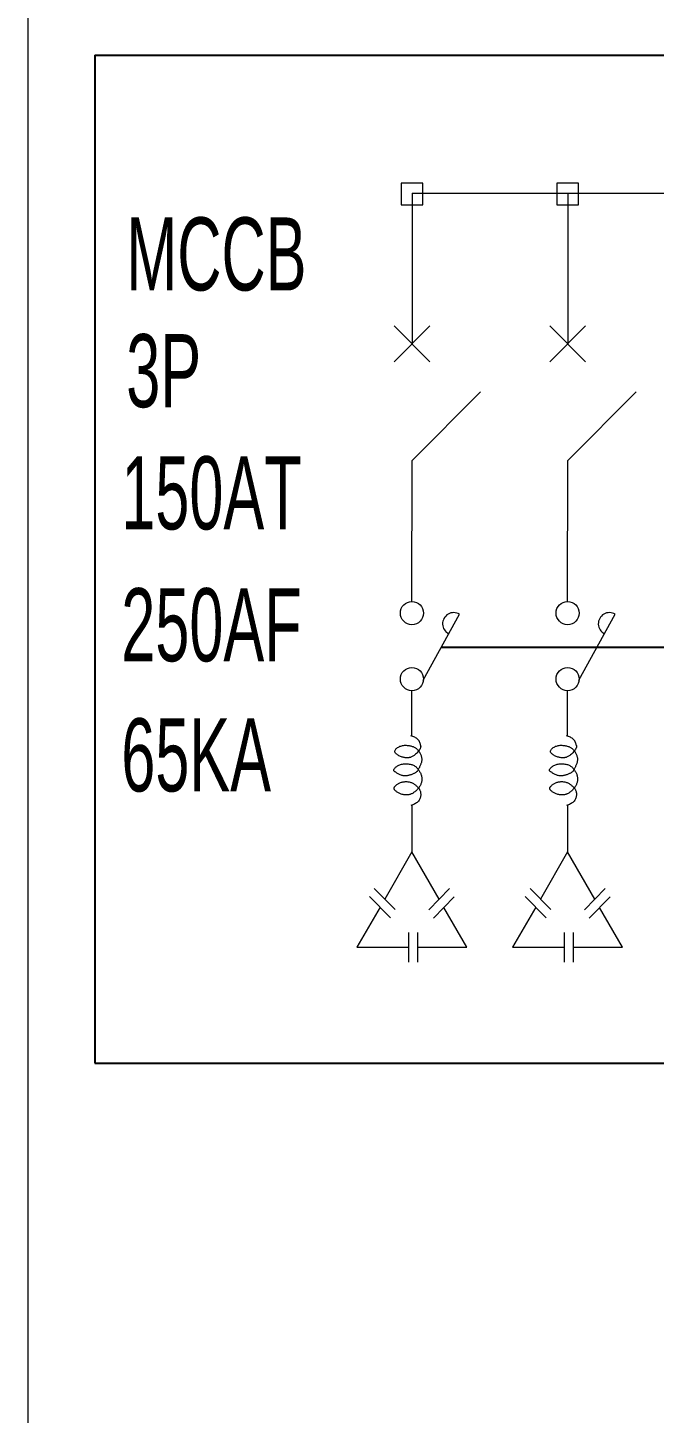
# Model space of a CAD drawing. Extents: x -5343388 to 7033982, y -486386 to 188356.
# Drawn here: x 336396 to 339828, y -414369 to -406785 of the extents above; entities that cross this region are included whole.
import ezdxf

# ---------------------------------------------------------------- set-up
doc = ezdxf.new("R2010")
doc.units = 0
doc.header["$MEASUREMENT"] = 0
doc.layers.add('text', color=2, linetype='Continuous')
doc.layers.add('wire', color=3, linetype='Continuous')
doc.layers.add('Wire Hatch', color=7, linetype='Continuous', lineweight=15)
doc.styles.add('NKB2', font='', dxfattribs={"width": 0.7, "height": 400})
doc.styles.get('NKB2').set_extended_font_data('.VnArialH')

msp = doc.modelspace()

# ---------------------------------------------------------------- linework, layer by layer
at = {"layer": 'wire'}
for p, q in [((336764.14967, -406934.02979), (345323.2006, -406934.02979)), ((336764.14967, -406934.02979), (336764.14967, -412453.57823)), ((336764.14967, -406934.02979), (348410.2823, -406934.02979)), ((336764.14967, -412453.57823), (348410.2823, -412453.57823))]:
    msp.add_line(p, q, dxfattribs=at)
msp.add_lwpolyline([(338660.66116, -410175.87051), (346766.21599, -410175.87051)], dxfattribs=at)
at = {"layer": 'Wire Hatch'}
for p, q in [((338500.71293, -407689.73733), (346175.45053, -407689.73733)), ((338500.71293, -407689.73733), (338500.71293, -408514.9431)), ((339353.46155, -407689.73733), (339353.46155, -408514.9431)), ((338402.91677, -408612.73926), (338598.50909, -408417.14694)), ((338598.50909, -408612.73926), (338402.91677, -408417.14694)), ((339255.66539, -408612.73926), (339451.25771, -408417.14694)), ((339451.25771, -408612.73926), (339255.66539, -408417.14694)), ((338500.71293, -409153.90143), (338876.23185, -408778.38251)), ((339353.46155, -409153.90143), (339728.98047, -408778.38251)), ((338500.0113, -409925.86287), (338500.71293, -409153.90143)), ((339352.75992, -409925.86287), (339353.46155, -409153.90143)), ((338562.31686, -410356.6739), (338760.88569, -409995.06712)), ((339415.06548, -410356.6739), (339613.63431, -409995.06712)), ((338500.0113, -410662.74337), (338500.0113, -410413.68431)), ((339352.75992, -410662.74337), (339352.75992, -410413.68431)), ((338500.0113, -410662.74337), (338494.77929, -410661.19329)), ((338505.2572, -410664.54937), (338500.0113, -410662.74337)), ((338510.44593, -410666.61799), (338505.2572, -410664.54937)), ((338515.50641, -410668.9559), (338510.44593, -410666.61799)), ((338520.3676, -410671.56977), (338515.50641, -410668.9559)), ((338524.95843, -410674.46629), (338520.3676, -410671.56977)), ((338529.20783, -410677.65212), (338524.95843, -410674.46629)), ((338533.04475, -410681.13394), (338529.20783, -410677.65212)), ((338536.41324, -410684.90917), (338533.04475, -410681.13394)), ((338539.31778, -410688.9381), (338536.41324, -410684.90917)), ((338541.77799, -410693.17178), (338539.31778, -410688.9381)), ((338543.81345, -410697.56124), (338541.77799, -410693.17178)), ((338545.44379, -410702.05753), (338543.81345, -410697.56124)), ((338546.68859, -410706.61169), (338545.44379, -410702.05753)), ((339352.75992, -410662.74337), (339347.52791, -410661.19329)), ((339358.00582, -410664.54937), (339352.75992, -410662.74337)), ((339363.19455, -410666.61799), (339358.00582, -410664.54937)), ((339368.25504, -410668.9559), (339363.19455, -410666.61799)), ((339373.11622, -410671.56977), (339368.25504, -410668.9559)), ((339377.70705, -410674.46629), (339373.11622, -410671.56977)), ((339381.95646, -410677.65212), (339377.70705, -410674.46629)), ((339385.79338, -410681.13394), (339381.95646, -410677.65212)), ((339389.16186, -410684.90917), (339385.79338, -410681.13394)), ((339392.0664, -410688.9381), (339389.16186, -410684.90917)), ((339394.52661, -410693.17178), (339392.0664, -410688.9381)), ((339396.56207, -410697.56124), (339394.52661, -410693.17178)), ((339398.19241, -410702.05753), (339396.56207, -410697.56124)), ((339399.43721, -410706.61169), (339398.19241, -410702.05753)), ((338406.42613, -410746.51739), (338406.61535, -410743.22512)), ((338407.10451, -410749.77773), (338406.42613, -410746.51739)), ((338406.61535, -410743.22512), (338407.61621, -410739.93628)), ((338408.5859, -410752.98003), (338407.10451, -410749.77773)), ((338407.61621, -410739.93628), (338409.34265, -410736.68851)), ((338410.77557, -410756.1005), (338408.5859, -410752.98003)), ((338409.34265, -410736.68851), (338411.70859, -410733.51949)), ((338413.5788, -410759.11536), (338410.77557, -410756.1005)), ((338411.70859, -410733.51949), (338414.62793, -410730.46688)), ((338416.90087, -410762.00081), (338413.5788, -410759.11536)), ((338414.62793, -410730.46688), (338418.01462, -410727.56835)), ((338420.64705, -410764.73306), (338416.90087, -410762.00081)), ((338418.01462, -410727.56835), (338421.78256, -410724.86155)), ((338424.72263, -410767.28832), (338420.64705, -410764.73306)), ((338421.78256, -410724.86155), (338425.84568, -410722.38414)), ((338429.03287, -410769.6428), (338424.72263, -410767.28832)), ((338425.84568, -410722.38414), (338430.12844, -410720.16827)), ((338433.48953, -410771.77728), (338429.03287, -410769.6428)), ((338430.12844, -410720.16827), (338434.59743, -410718.22391)), ((338438.03027, -410773.69076), (338433.48953, -410771.77728)), ((338434.59743, -410718.22391), (338439.22977, -410716.55551)), ((338442.59921, -410775.38686), (338438.03027, -410773.69076)), ((338439.22977, -410716.55551), (338444.00261, -410715.16753)), ((338447.14047, -410776.86914), (338442.59921, -410775.38686)), ((338444.00261, -410715.16753), (338448.89307, -410714.06441)), ((338451.59819, -410778.14121), (338447.14047, -410776.86914)), ((338448.89307, -410714.06441), (338453.87827, -410713.25061)), ((338455.91649, -410779.20665), (338451.59819, -410778.14121)), ((338453.87827, -410713.25061), (338458.93536, -410712.73058)), ((338460.0395, -410780.06904), (338455.91649, -410779.20665)), ((338458.93536, -410712.73058), (338464.04145, -410712.50877)), ((338463.91135, -410780.73198), (338460.0395, -410780.06904)), ((338467.49446, -410781.19951), (338463.91135, -410780.73198)), ((338464.04145, -410712.50877), (338469.17041, -410712.58333)), ((338470.82448, -410781.47753), (338467.49446, -410781.19951)), ((338469.17041, -410712.58333), (338474.28304, -410712.92717)), ((338473.95534, -410781.57239), (338470.82448, -410781.47753)), ((338476.94098, -410781.49046), (338473.95534, -410781.57239)), ((338474.28304, -410712.92717), (338479.33686, -410713.50692)), ((338479.83533, -410781.23808), (338476.94098, -410781.49046)), ((338479.33686, -410713.50692), (338484.28939, -410714.28919)), ((338482.69235, -410780.82161), (338479.83533, -410781.23808)), ((338485.56596, -410780.24741), (338482.69235, -410780.82161)), ((338484.28939, -410714.28919), (338489.09817, -410715.2406)), ((338488.5101, -410779.52184), (338485.56596, -410780.24741)), ((338491.5699, -410778.64332), (338488.5101, -410779.52184)), ((338489.09817, -410715.2406), (338493.72071, -410716.32776)), ((338494.75517, -410777.57864), (338491.5699, -410778.64332)), ((338493.72071, -410716.32776), (338498.11455, -410717.5173)), ((338498.06691, -410776.28664), (338494.75517, -410777.57864)), ((338501.50612, -410774.72616), (338498.06691, -410776.28664)), ((338498.11455, -410717.5173), (338502.23722, -410718.77583)), ((338505.07381, -410772.85607), (338501.50612, -410774.72616)), ((338502.23722, -410718.77583), (338506.0593, -410720.07999)), ((338508.77096, -410770.63521), (338505.07381, -410772.85607)), ((338506.0593, -410720.07999), (338509.60367, -410721.44646)), ((338512.59859, -410768.02244), (338508.77096, -410770.63521)), ((338509.60367, -410721.44646), (338512.90627, -410722.90195)), ((338516.55769, -410764.97659), (338512.59859, -410768.02244)), ((338512.90627, -410722.90195), (338516.00303, -410724.47316)), ((338516.00303, -410724.47316), (338518.9299, -410726.18681)), ((338520.63501, -410761.47709), (338516.55769, -410764.97659)), ((338518.9299, -410726.18681), (338521.72281, -410728.0696)), ((338524.76034, -410757.58562), (338520.63501, -410761.47709)), ((338521.72281, -410728.0696), (338524.41771, -410730.14824)), ((338524.41771, -410730.14824), (338527.05053, -410732.44942)), ((338528.84921, -410753.38442), (338524.76034, -410757.58562)), ((338527.05053, -410732.44942), (338529.64795, -410734.9906)), ((338532.81716, -410748.95571), (338528.84921, -410753.38442)), ((338529.64795, -410734.9906), (338532.19964, -410737.75209)), ((338532.19964, -410737.75209), (338534.68598, -410740.70499)), ((338536.57972, -410744.38176), (338532.81716, -410748.95571)), ((338534.68598, -410740.70499), (338537.08737, -410743.82034)), ((338540.05243, -410739.7448), (338536.57972, -410744.38176)), ((338537.08737, -410743.82034), (338539.38422, -410747.06923)), ((338539.38422, -410747.06923), (338541.5569, -410750.42272)), ((338543.15083, -410735.12707), (338540.05243, -410739.7448)), ((338541.5569, -410750.42272), (338543.58584, -410753.85187)), ((338545.79044, -410730.6108), (338543.15083, -410735.12707)), ((338543.58584, -410753.85187), (338545.45141, -410757.32776)), ((338545.45141, -410757.32776), (338547.13701, -410760.82554)), ((338547.59504, -410726.89637), (338545.79044, -410730.6108)), ((338547.56747, -410711.17474), (338546.68859, -410706.61169)), ((338547.13701, -410760.82554), (338548.63802, -410764.33666)), ((338547.56747, -410711.17474), (338547.83836, -410713.33528)), ((338547.85677, -410723.83684), (338547.59504, -410726.89637)), ((338547.83836, -410713.33528), (338548.03219, -410715.07153)), ((338548.04339, -410721.45845), (338547.85677, -410723.83684)), ((338548.03219, -410715.07153), (338548.14928, -410716.56774)), ((338548.15456, -410719.57696), (338548.04339, -410721.45845)), ((338548.14928, -410716.56774), (338548.18997, -410718.00813)), ((338548.18997, -410718.00813), (338548.15456, -410719.57696)), ((338548.63802, -410764.33666), (338549.9528, -410767.85669)), ((338549.9528, -410767.85669), (338551.07971, -410771.38117)), ((338551.07971, -410771.38117), (338552.01712, -410774.90565)), ((338552.01712, -410774.90565), (338552.76341, -410778.42568)), ((338552.76341, -410778.42568), (338553.31693, -410781.93681)), ((339259.17476, -410746.51739), (339259.36397, -410743.22512)), ((339259.85314, -410749.77773), (339259.17476, -410746.51739)), ((339259.36397, -410743.22512), (339260.36484, -410739.93628)), ((339261.33452, -410752.98003), (339259.85314, -410749.77773)), ((339260.36484, -410739.93628), (339262.09128, -410736.68851)), ((339263.52419, -410756.1005), (339261.33452, -410752.98003)), ((339262.09128, -410736.68851), (339264.45721, -410733.51949)), ((339266.32742, -410759.11536), (339263.52419, -410756.1005)), ((339264.45721, -410733.51949), (339267.37656, -410730.46688)), ((339269.64949, -410762.00081), (339266.32742, -410759.11536)), ((339267.37656, -410730.46688), (339270.76324, -410727.56835)), ((339273.39567, -410764.73306), (339269.64949, -410762.00081)), ((339270.76324, -410727.56835), (339274.53118, -410724.86155)), ((339277.47125, -410767.28832), (339273.39567, -410764.73306)), ((339274.53118, -410724.86155), (339278.5943, -410722.38414)), ((339281.78149, -410769.6428), (339277.47125, -410767.28832)), ((339278.5943, -410722.38414), (339282.87706, -410720.16827)), ((339286.23815, -410771.77728), (339281.78149, -410769.6428)), ((339282.87706, -410720.16827), (339287.34605, -410718.22391)), ((339290.77889, -410773.69076), (339286.23815, -410771.77728)), ((339287.34605, -410718.22391), (339291.9784, -410716.55551)), ((339295.34783, -410775.38686), (339290.77889, -410773.69076)), ((339291.9784, -410716.55551), (339296.75123, -410715.16753)), ((339299.88909, -410776.86914), (339295.34783, -410775.38686)), ((339296.75123, -410715.16753), (339301.64169, -410714.06441)), ((339304.34681, -410778.14121), (339299.88909, -410776.86914)), ((339301.64169, -410714.06441), (339306.6269, -410713.25061)), ((339308.66512, -410779.20665), (339304.34681, -410778.14121)), ((339306.6269, -410713.25061), (339311.68398, -410712.73058)), ((339312.78813, -410780.06904), (339308.66512, -410779.20665)), ((339311.68398, -410712.73058), (339316.79007, -410712.50877)), ((339316.65997, -410780.73198), (339312.78813, -410780.06904)), ((339320.24309, -410781.19951), (339316.65997, -410780.73198)), ((339316.79007, -410712.50877), (339321.91903, -410712.58333)), ((339323.5731, -410781.47753), (339320.24309, -410781.19951)), ((339321.91903, -410712.58333), (339327.03166, -410712.92717)), ((339326.70396, -410781.57239), (339323.5731, -410781.47753)), ((339329.6896, -410781.49046), (339326.70396, -410781.57239)), ((339327.03166, -410712.92717), (339332.08548, -410713.50692)), ((339332.58395, -410781.23808), (339329.6896, -410781.49046)), ((339332.08548, -410713.50692), (339337.03801, -410714.28919)), ((339335.44097, -410780.82161), (339332.58395, -410781.23808)), ((339338.31458, -410780.24741), (339335.44097, -410780.82161)), ((339337.03801, -410714.28919), (339341.84679, -410715.2406)), ((339341.25872, -410779.52184), (339338.31458, -410780.24741)), ((339344.31852, -410778.64332), (339341.25872, -410779.52184)), ((339341.84679, -410715.2406), (339346.46933, -410716.32776)), ((339347.50379, -410777.57864), (339344.31852, -410778.64332)), ((339346.46933, -410716.32776), (339350.86318, -410717.5173)), ((339350.81553, -410776.28664), (339347.50379, -410777.57864)), ((339354.25474, -410774.72616), (339350.81553, -410776.28664)), ((339350.86318, -410717.5173), (339354.98584, -410718.77583)), ((339357.82243, -410772.85607), (339354.25474, -410774.72616)), ((339354.98584, -410718.77583), (339358.80792, -410720.07999)), ((339361.51958, -410770.63521), (339357.82243, -410772.85607)), ((339358.80792, -410720.07999), (339362.35229, -410721.44646)), ((339365.34721, -410768.02244), (339361.51958, -410770.63521)), ((339362.35229, -410721.44646), (339365.65489, -410722.90195)), ((339369.30631, -410764.97659), (339365.34721, -410768.02244)), ((339365.65489, -410722.90195), (339368.75165, -410724.47316)), ((339368.75165, -410724.47316), (339371.67852, -410726.18681)), ((339373.38363, -410761.47709), (339369.30631, -410764.97659)), ((339371.67852, -410726.18681), (339374.47143, -410728.0696)), ((339377.50896, -410757.58562), (339373.38363, -410761.47709)), ((339374.47143, -410728.0696), (339377.16633, -410730.14824)), ((339377.16633, -410730.14824), (339379.79915, -410732.44942)), ((339381.59783, -410753.38442), (339377.50896, -410757.58562)), ((339379.79915, -410732.44942), (339382.39658, -410734.9906)), ((339385.56578, -410748.95571), (339381.59783, -410753.38442)), ((339382.39658, -410734.9906), (339384.94826, -410737.75209)), ((339384.94826, -410737.75209), (339387.4346, -410740.70499)), ((339389.32834, -410744.38176), (339385.56578, -410748.95571)), ((339387.4346, -410740.70499), (339389.83599, -410743.82034)), ((339392.80105, -410739.7448), (339389.32834, -410744.38176)), ((339389.83599, -410743.82034), (339392.13284, -410747.06923)), ((339392.13284, -410747.06923), (339394.30553, -410750.42272)), ((339395.89945, -410735.12707), (339392.80105, -410739.7448)), ((339394.30553, -410750.42272), (339396.33446, -410753.85187)), ((339398.53907, -410730.6108), (339395.89945, -410735.12707)), ((339396.33446, -410753.85187), (339398.20003, -410757.32776)), ((339398.20003, -410757.32776), (339399.88564, -410760.82554)), ((339400.34366, -410726.89637), (339398.53907, -410730.6108)), ((339400.31609, -410711.17474), (339399.43721, -410706.61169)), ((339399.88564, -410760.82554), (339401.38664, -410764.33666)), ((339400.31609, -410711.17474), (339400.58698, -410713.33528)), ((339400.6054, -410723.83684), (339400.34366, -410726.89637)), ((339400.58698, -410713.33528), (339400.78081, -410715.07153)), ((339400.79201, -410721.45845), (339400.6054, -410723.83684)), ((339400.78081, -410715.07153), (339400.89791, -410716.56774)), ((339400.90318, -410719.57696), (339400.79201, -410721.45845)), ((339400.89791, -410716.56774), (339400.93859, -410718.00813)), ((339400.93859, -410718.00813), (339400.90318, -410719.57696)), ((339401.38664, -410764.33666), (339402.70142, -410767.85669)), ((339402.70142, -410767.85669), (339403.82833, -410771.38117)), ((339403.82833, -410771.38117), (339404.76575, -410774.90565)), ((339404.76575, -410774.90565), (339405.51203, -410778.42568)), ((339405.51203, -410778.42568), (339406.06555, -410781.93681)), ((338400.49846, -410849.05105), (338400.61417, -410847.15565)), ((338400.86466, -410850.78176), (338400.49846, -410849.05105)), ((338400.61417, -410847.15565), (338401.23031, -410845.06181)), ((338401.685, -410852.39675), (338400.86466, -410850.78176)), ((338401.23031, -410845.06181), (338402.32836, -410842.7966)), ((338402.93171, -410853.94497), (338401.685, -410852.39675)), ((338402.32836, -410842.7966), (338403.88055, -410840.40231)), ((338404.57701, -410855.47538), (338402.93171, -410853.94497)), ((338403.88055, -410840.40231), (338405.85912, -410837.92123)), ((338406.59315, -410857.03695), (338404.57701, -410855.47538)), ((338405.85912, -410837.92123), (338408.23628, -410835.39563)), ((338408.95234, -410858.67864), (338406.59315, -410857.03695)), ((338408.23628, -410835.39563), (338410.98427, -410832.86782)), ((338410.98427, -410832.86782), (338414.07531, -410830.38006)), ((338414.07531, -410830.38006), (338417.48164, -410827.97464)), ((338417.48164, -410827.97464), (338421.17685, -410825.69015)), ((338421.17685, -410825.69015), (338425.13997, -410823.55031)), ((338425.13997, -410823.55031), (338429.35139, -410821.57516)), ((338429.35139, -410821.57516), (338433.79152, -410819.78473)), ((338433.79152, -410819.78473), (338438.44074, -410818.19905)), ((338438.44074, -410818.19905), (338443.27947, -410816.83814)), ((338443.27947, -410816.83814), (338448.28809, -410815.72205)), ((338448.28809, -410815.72205), (338453.447, -410814.87078)), ((338453.447, -410814.87078), (338458.7317, -410814.2992)), ((338458.7317, -410814.2992), (338464.09808, -410814.00135)), ((338464.09808, -410814.00135), (338469.49713, -410813.96611)), ((338469.49713, -410813.96611), (338474.87985, -410814.18236)), ((338474.87985, -410814.18236), (338480.19722, -410814.63896)), ((338480.19722, -410814.63896), (338485.40024, -410815.32479)), ((338485.40024, -410815.32479), (338490.4399, -410816.22872)), ((338490.4399, -410816.22872), (338495.26719, -410817.33963)), ((338495.26719, -410817.33963), (338499.84399, -410818.64972)), ((338499.84399, -410818.64972), (338504.17576, -410820.16455)), ((338504.17576, -410820.16455), (338508.27882, -410821.89304)), ((338508.27882, -410821.89304), (338512.16951, -410823.84408)), ((338512.16951, -410823.84408), (338515.86417, -410826.02657)), ((338515.86417, -410826.02657), (338519.37914, -410828.44942)), ((338519.37914, -410828.44942), (338522.73074, -410831.12152)), ((338522.73074, -410831.12152), (338525.93532, -410834.05179)), ((338525.93532, -410834.05179), (338529.0054, -410837.24096)), ((338527.9844, -410855.9012), (338526.07472, -410857.79066)), ((338529.66865, -410853.92716), (338527.9844, -410855.9012)), ((338529.0054, -410837.24096), (338531.93826, -410840.65713)), ((338531.17646, -410851.8552), (338529.66865, -410853.92716)), ((338532.55685, -410849.67197), (338531.17646, -410851.8552)), ((338531.93826, -410840.65713), (338534.72736, -410844.26025)), ((338533.85883, -410847.36411), (338532.55685, -410849.67197)), ((338535.13141, -410844.91826), (338533.85883, -410847.36411)), ((338534.72736, -410844.26025), (338537.36617, -410848.01025)), ((338536.42359, -410842.32108), (338535.13141, -410844.91826)), ((338537.78438, -410839.55921), (338536.42359, -410842.32108)), ((338537.36617, -410848.01025), (338539.84816, -410851.86707)), ((338539.24863, -410836.6256), (338537.78438, -410839.55921)), ((338540.79456, -410833.53844), (338539.24863, -410836.6256)), ((338539.84816, -410851.86707), (338542.16678, -410855.79066)), ((338542.38623, -410830.32219), (338540.79456, -410833.53844)), ((338542.16678, -410855.79066), (338544.31551, -410859.74096)), ((338543.9877, -410827.00135), (338542.38623, -410830.32219)), ((338545.56304, -410823.60038), (338543.9877, -410827.00135)), ((338547.0763, -410820.14378), (338545.56304, -410823.60038)), ((338548.49154, -410816.65602), (338547.0763, -410820.14378)), ((338549.77283, -410813.16159), (338548.49154, -410816.65602)), ((338550.88967, -410809.68013), (338549.77283, -410813.16159)), ((338551.83334, -410806.21203), (338550.88967, -410809.68013)), ((338552.60059, -410802.75283), (338551.83334, -410806.21203)), ((338553.18814, -410799.29808), (338552.60059, -410802.75283)), ((338553.59273, -410795.84334), (338553.18814, -410799.29808)), ((338553.31693, -410781.93681), (338553.67605, -410785.43458)), ((338553.81109, -410792.38414), (338553.59273, -410795.84334)), ((338553.67605, -410785.43458), (338553.83995, -410788.91604)), ((338553.83995, -410788.91604), (338553.81109, -410792.38414)), ((339253.24708, -410849.05105), (339253.36279, -410847.15565)), ((339253.61328, -410850.78176), (339253.24708, -410849.05105)), ((339253.36279, -410847.15565), (339253.97893, -410845.06181)), ((339254.43362, -410852.39675), (339253.61328, -410850.78176)), ((339253.97893, -410845.06181), (339255.07698, -410842.7966)), ((339255.68033, -410853.94497), (339254.43362, -410852.39675)), ((339255.07698, -410842.7966), (339256.62918, -410840.40231)), ((339257.32564, -410855.47538), (339255.68033, -410853.94497)), ((339256.62918, -410840.40231), (339258.60774, -410837.92123)), ((339259.34177, -410857.03695), (339257.32564, -410855.47538)), ((339258.60774, -410837.92123), (339260.9849, -410835.39563)), ((339261.70096, -410858.67864), (339259.34177, -410857.03695)), ((339260.9849, -410835.39563), (339263.73289, -410832.86782)), ((339263.73289, -410832.86782), (339266.82394, -410830.38006)), ((339266.82394, -410830.38006), (339270.23027, -410827.97464)), ((339270.23027, -410827.97464), (339273.92547, -410825.69015)), ((339273.92547, -410825.69015), (339277.88859, -410823.55031)), ((339277.88859, -410823.55031), (339282.10001, -410821.57516)), ((339282.10001, -410821.57516), (339286.54014, -410819.78473)), ((339286.54014, -410819.78473), (339291.18937, -410818.19905)), ((339291.18937, -410818.19905), (339296.02809, -410816.83814)), ((339296.02809, -410816.83814), (339301.03671, -410815.72205)), ((339301.03671, -410815.72205), (339306.19563, -410814.87078)), ((339306.19563, -410814.87078), (339311.48032, -410814.2992)), ((339311.48032, -410814.2992), (339316.8467, -410814.00135)), ((339316.8467, -410814.00135), (339322.24575, -410813.96611)), ((339322.24575, -410813.96611), (339327.62847, -410814.18236)), ((339327.62847, -410814.18236), (339332.94584, -410814.63896)), ((339332.94584, -410814.63896), (339338.14886, -410815.32479)), ((339338.14886, -410815.32479), (339343.18852, -410816.22872)), ((339343.18852, -410816.22872), (339348.01581, -410817.33963)), ((339348.01581, -410817.33963), (339352.59262, -410818.64972)), ((339352.59262, -410818.64972), (339356.92438, -410820.16455)), ((339356.92438, -410820.16455), (339361.02744, -410821.89304)), ((339361.02744, -410821.89304), (339364.91813, -410823.84408)), ((339364.91813, -410823.84408), (339368.6128, -410826.02657)), ((339368.6128, -410826.02657), (339372.12776, -410828.44942)), ((339372.12776, -410828.44942), (339375.47936, -410831.12152)), ((339375.47936, -410831.12152), (339378.68395, -410834.05179)), ((339378.68395, -410834.05179), (339381.75403, -410837.24096)), ((339380.73303, -410855.9012), (339378.82335, -410857.79066)), ((339382.41727, -410853.92716), (339380.73303, -410855.9012)), ((339381.75403, -410837.24096), (339384.68688, -410840.65713)), ((339383.92508, -410851.8552), (339382.41727, -410853.92716)), ((339385.30547, -410849.67197), (339383.92508, -410851.8552)), ((339384.68688, -410840.65713), (339387.47599, -410844.26025)), ((339386.60745, -410847.36411), (339385.30547, -410849.67197)), ((339387.88003, -410844.91826), (339386.60745, -410847.36411)), ((339387.47599, -410844.26025), (339390.1148, -410848.01025)), ((339389.17221, -410842.32108), (339387.88003, -410844.91826)), ((339390.533, -410839.55921), (339389.17221, -410842.32108)), ((339390.1148, -410848.01025), (339392.59678, -410851.86707)), ((339391.99725, -410836.6256), (339390.533, -410839.55921)), ((339393.54318, -410833.53844), (339391.99725, -410836.6256)), ((339392.59678, -410851.86707), (339394.9154, -410855.79066)), ((339395.13485, -410830.32219), (339393.54318, -410833.53844)), ((339394.9154, -410855.79066), (339397.06413, -410859.74096)), ((339396.73633, -410827.00135), (339395.13485, -410830.32219)), ((339398.31166, -410823.60038), (339396.73633, -410827.00135)), ((339399.82492, -410820.14378), (339398.31166, -410823.60038)), ((339401.24016, -410816.65602), (339399.82492, -410820.14378)), ((339402.52145, -410813.16159), (339401.24016, -410816.65602)), ((339403.63829, -410809.68013), (339402.52145, -410813.16159)), ((339404.58197, -410806.21203), (339403.63829, -410809.68013)), ((339405.34921, -410802.75283), (339404.58197, -410806.21203)), ((339405.93677, -410799.29808), (339405.34921, -410802.75283)), ((339406.34135, -410795.84334), (339405.93677, -410799.29808)), ((339406.06555, -410781.93681), (339406.42467, -410785.43458)), ((339406.55971, -410792.38414), (339406.34135, -410795.84334)), ((339406.42467, -410785.43458), (339406.58857, -410788.91604)), ((339406.58857, -410788.91604), (339406.55971, -410792.38414)), ((338411.62682, -410860.44942), (338408.95234, -410858.67864)), ((338410.92982, -410933.75505), (338413.1831, -410931.62152)), ((338414.58799, -410862.38042), (338411.62682, -410860.44942)), ((338413.1831, -410931.62152), (338415.65201, -410929.50579)), ((338417.80401, -410864.43161), (338414.58799, -410862.38042)), ((338415.65201, -410929.50579), (338418.33003, -410927.42567)), ((338421.24219, -410866.54511), (338417.80401, -410864.43161)), ((338418.33003, -410927.42567), (338421.21061, -410925.39897)), ((338421.21061, -410925.39897), (338424.28723, -410923.44348)), ((338424.86988, -410868.66307), (338421.24219, -410866.54511)), ((338424.28723, -410923.44348), (338427.55334, -410921.57701)), ((338428.65439, -410870.72761), (338424.86988, -410868.66307)), ((338427.55334, -410921.57701), (338431.00241, -410919.81736)), ((338432.56305, -410872.68087), (338428.65439, -410870.72761)), ((338431.00241, -410919.81736), (338434.62792, -410918.18235)), ((338436.56319, -410874.46499), (338432.56305, -410872.68087)), ((338434.62792, -410918.18235), (338438.42114, -410916.68903)), ((338440.62215, -410876.02212), (338436.56319, -410874.46499)), ((338438.42114, -410916.68903), (338442.36465, -410915.35149)), ((338444.71105, -410877.30587), (338440.62215, -410876.02212)), ((338442.36465, -410915.35149), (338446.43885, -410914.18309)), ((338448.81629, -410878.31588), (338444.71105, -410877.30587)), ((338446.43885, -410914.18309), (338450.62414, -410913.19719)), ((338452.92806, -410879.06329), (338448.81629, -410878.31588)), ((338450.62414, -410913.19719), (338454.90091, -410912.40713)), ((338457.03657, -410879.55921), (338452.92806, -410879.06329)), ((338454.90091, -410912.40713), (338459.24955, -410911.82627)), ((338461.13201, -410879.81477), (338457.03657, -410879.55921)), ((338459.24955, -410911.82627), (338463.65047, -410911.46796)), ((338465.20457, -410879.84111), (338461.13201, -410879.81477)), ((338463.65047, -410911.46796), (338468.08407, -410911.34556)), ((338469.24447, -410879.64934), (338465.20457, -410879.84111)), ((338468.08407, -410911.34556), (338472.52964, -410911.46907)), ((338473.24189, -410879.2506), (338469.24447, -410879.64934)), ((338472.52964, -410911.46907), (338476.96214, -410911.83517)), ((338477.18813, -410878.6575), (338473.24189, -410879.2506)), ((338476.96214, -410911.83517), (338481.35544, -410912.43717)), ((338481.07882, -410877.88858), (338477.18813, -410878.6575)), ((338484.9107, -410876.96388), (338481.07882, -410877.88858)), ((338481.35544, -410912.43717), (338485.6834, -410913.2684)), ((338488.68051, -410875.90342), (338484.9107, -410876.96388)), ((338485.6834, -410913.2684), (338489.91987, -410914.32219)), ((338492.38497, -410874.72723), (338488.68051, -410875.90342)), ((338489.91987, -410914.32219), (338494.03872, -410915.59185)), ((338496.02082, -410873.45535), (338492.38497, -410874.72723)), ((338494.03872, -410915.59185), (338498.01382, -410917.0707)), ((338499.58479, -410872.1078), (338496.02082, -410873.45535)), ((338498.01382, -410917.0707), (338501.81902, -410918.75208)), ((338503.07362, -410870.70461), (338499.58479, -410872.1078)), ((338501.81902, -410918.75208), (338505.43445, -410920.62486)), ((338506.4805, -410869.26173), (338503.07362, -410870.70461)), ((338505.43445, -410920.62486), (338508.86528, -410922.66009)), ((338509.78445, -410867.77879), (338506.4805, -410869.26173)), ((338508.86528, -410922.66009), (338512.12295, -410924.82441)), ((338512.96099, -410866.25134), (338509.78445, -410867.77879)), ((338512.12295, -410924.82441), (338515.2189, -410927.08443)), ((338515.9856, -410864.67494), (338512.96099, -410866.25134)), ((338515.2189, -410927.08443), (338518.16456, -410929.40676)), ((338518.83379, -410863.04511), (338515.9856, -410864.67494)), ((338518.16456, -410929.40676), (338520.97135, -410931.75802)), ((338521.48104, -410861.35743), (338518.83379, -410863.04511)), ((338520.97135, -410931.75802), (338523.65073, -410934.10483)), ((338523.90285, -410859.60743), (338521.48104, -410861.35743)), ((338526.07472, -410857.79066), (338523.90285, -410859.60743)), ((338544.31551, -410859.74096), (338546.28781, -410863.6779)), ((338546.34227, -410930.19125), (338544.42632, -410933.92011)), ((338546.28781, -410863.6779), (338548.07715, -410867.56885)), ((338548.07851, -410926.45794), (338546.34227, -410930.19125)), ((338548.07715, -410867.56885), (338549.67699, -410871.41084)), ((338549.63343, -410922.74021), (338548.07851, -410926.45794)), ((338551.00456, -410919.05364), (338549.63343, -410922.74021)), ((338549.67699, -410871.41084), (338551.0808, -410875.20832)), ((338552.1862, -410915.396), (338551.00456, -410919.05364)), ((338551.0808, -410875.20832), (338552.28204, -410878.96574)), ((338553.17181, -410911.76061), (338552.1862, -410915.396)), ((338552.28204, -410878.96574), (338553.27418, -410882.68755)), ((338553.95485, -410908.14081), (338553.17181, -410911.76061)), ((338553.27418, -410882.68755), (338554.05068, -410886.3782)), ((338554.52879, -410904.5299), (338553.95485, -410908.14081)), ((338554.05068, -410886.3782), (338554.60502, -410890.04214)), ((338554.88709, -410900.92122), (338554.52879, -410904.5299)), ((338554.60502, -410890.04214), (338554.93065, -410893.68384)), ((338555.02322, -410897.30809), (338554.88709, -410900.92122)), ((338554.93065, -410893.68384), (338555.02322, -410897.30809)), ((339264.37544, -410860.44942), (339261.70096, -410858.67864)), ((339263.67844, -410933.75505), (339265.93172, -410931.62152)), ((339267.33661, -410862.38042), (339264.37544, -410860.44942)), ((339265.93172, -410931.62152), (339268.40063, -410929.50579)), ((339270.55263, -410864.43161), (339267.33661, -410862.38042)), ((339268.40063, -410929.50579), (339271.07865, -410927.42567)), ((339273.99082, -410866.54511), (339270.55263, -410864.43161)), ((339271.07865, -410927.42567), (339273.95923, -410925.39897)), ((339273.95923, -410925.39897), (339277.03585, -410923.44348)), ((339277.6185, -410868.66307), (339273.99082, -410866.54511)), ((339277.03585, -410923.44348), (339280.30196, -410921.57701)), ((339281.40301, -410870.72761), (339277.6185, -410868.66307)), ((339280.30196, -410921.57701), (339283.75104, -410919.81736)), ((339285.31167, -410872.68087), (339281.40301, -410870.72761)), ((339283.75104, -410919.81736), (339287.37654, -410918.18235)), ((339289.31182, -410874.46499), (339285.31167, -410872.68087)), ((339287.37654, -410918.18235), (339291.16976, -410916.68903)), ((339293.37077, -410876.02212), (339289.31182, -410874.46499)), ((339291.16976, -410916.68903), (339295.11328, -410915.35149)), ((339297.45967, -410877.30587), (339293.37077, -410876.02212)), ((339295.11328, -410915.35149), (339299.18748, -410914.18309)), ((339301.56491, -410878.31588), (339297.45967, -410877.30587)), ((339299.18748, -410914.18309), (339303.37276, -410913.19719)), ((339305.67668, -410879.06329), (339301.56491, -410878.31588)), ((339303.37276, -410913.19719), (339307.64953, -410912.40713)), ((339309.78519, -410879.55921), (339305.67668, -410879.06329)), ((339307.64953, -410912.40713), (339311.99818, -410911.82627)), ((339313.88063, -410879.81477), (339309.78519, -410879.55921)), ((339311.99818, -410911.82627), (339316.3991, -410911.46796)), ((339317.9532, -410879.84111), (339313.88063, -410879.81477)), ((339316.3991, -410911.46796), (339320.83269, -410911.34556)), ((339321.99309, -410879.64934), (339317.9532, -410879.84111)), ((339320.83269, -410911.34556), (339325.27826, -410911.46907)), ((339325.99051, -410879.2506), (339321.99309, -410879.64934)), ((339325.27826, -410911.46907), (339329.71077, -410911.83517)), ((339329.93675, -410878.6575), (339325.99051, -410879.2506)), ((339329.71077, -410911.83517), (339334.10406, -410912.43717)), ((339333.82744, -410877.88858), (339329.93675, -410878.6575)), ((339337.65932, -410876.96388), (339333.82744, -410877.88858)), ((339334.10406, -410912.43717), (339338.43202, -410913.2684)), ((339341.42913, -410875.90342), (339337.65932, -410876.96388)), ((339338.43202, -410913.2684), (339342.66849, -410914.32219)), ((339345.13359, -410874.72723), (339341.42913, -410875.90342)), ((339342.66849, -410914.32219), (339346.78734, -410915.59185)), ((339348.76944, -410873.45535), (339345.13359, -410874.72723)), ((339346.78734, -410915.59185), (339350.76244, -410917.0707)), ((339352.33342, -410872.1078), (339348.76944, -410873.45535)), ((339350.76244, -410917.0707), (339354.56764, -410918.75208)), ((339355.82224, -410870.70461), (339352.33342, -410872.1078)), ((339354.56764, -410918.75208), (339358.18307, -410920.62486)), ((339359.22912, -410869.26173), (339355.82224, -410870.70461)), ((339358.18307, -410920.62486), (339361.6139, -410922.66009)), ((339362.53308, -410867.77879), (339359.22912, -410869.26173)), ((339361.6139, -410922.66009), (339364.87158, -410924.82441)), ((339365.70961, -410866.25134), (339362.53308, -410867.77879)), ((339364.87158, -410924.82441), (339367.96752, -410927.08443)), ((339368.73423, -410864.67494), (339365.70961, -410866.25134)), ((339367.96752, -410927.08443), (339370.91318, -410929.40676)), ((339371.58241, -410863.04511), (339368.73423, -410864.67494)), ((339370.91318, -410929.40676), (339373.71998, -410931.75802)), ((339374.22966, -410861.35743), (339371.58241, -410863.04511)), ((339373.71998, -410931.75802), (339376.39935, -410934.10483)), ((339376.65147, -410859.60743), (339374.22966, -410861.35743)), ((339378.82335, -410857.79066), (339376.65147, -410859.60743)), ((339397.06413, -410859.74096), (339399.03644, -410863.6779)), ((339399.09089, -410930.19125), (339397.17495, -410933.92011)), ((339399.03644, -410863.6779), (339400.82577, -410867.56885)), ((339400.82713, -410926.45794), (339399.09089, -410930.19125)), ((339400.82577, -410867.56885), (339402.42561, -410871.41084)), ((339402.38205, -410922.74021), (339400.82713, -410926.45794)), ((339403.75319, -410919.05364), (339402.38205, -410922.74021)), ((339402.42561, -410871.41084), (339403.82942, -410875.20832)), ((339404.93482, -410915.396), (339403.75319, -410919.05364)), ((339403.82942, -410875.20832), (339405.03066, -410878.96574)), ((339405.92043, -410911.76061), (339404.93482, -410915.396)), ((339405.03066, -410878.96574), (339406.0228, -410882.68755)), ((339406.70347, -410908.14081), (339405.92043, -410911.76061)), ((339406.0228, -410882.68755), (339406.79931, -410886.3782)), ((339407.27741, -410904.5299), (339406.70347, -410908.14081)), ((339406.79931, -410886.3782), (339407.35364, -410890.04214)), ((339407.63571, -410900.92122), (339407.27741, -410904.5299)), ((339407.35364, -410890.04214), (339407.67927, -410893.68384)), ((339407.77184, -410897.30809), (339407.63571, -410900.92122)), ((339407.67927, -410893.68384), (339407.77184, -410897.30809)), ((338402.14758, -410950.08739), (338402.21047, -410948.20164)), ((338402.42093, -410951.90713), (338402.14758, -410950.08739)), ((338402.21047, -410948.20164), (338402.59845, -410946.25356)), ((338403.02754, -410953.6779), (338402.42093, -410951.90713)), ((338402.59845, -410946.25356), (338403.29681, -410944.25208)), ((338403.96087, -410955.42196), (338403.02754, -410953.6779)), ((338403.29681, -410944.25208), (338404.29086, -410942.20609)), ((338405.21439, -410957.16158), (338403.96087, -410955.42196)), ((338404.29086, -410942.20609), (338405.56589, -410940.12448)), ((338406.78156, -410958.91899), (338405.21439, -410957.16158)), ((338405.56589, -410940.12448), (338407.10719, -410938.01618)), ((338408.65584, -410960.71647), (338406.78156, -410958.91899)), ((338407.10719, -410938.01618), (338408.90007, -410935.89006)), ((338410.83071, -410962.57626), (338408.65584, -410960.71647)), ((338408.90007, -410935.89006), (338410.92982, -410933.75505)), ((338413.29963, -410964.52063), (338410.83071, -410962.57626)), ((338416.05469, -410966.56068), (338413.29963, -410964.52063)), ((338419.08257, -410968.66306), (338416.05469, -410966.56068)), ((338422.36856, -410970.78324), (338419.08257, -410968.66306)), ((338425.89796, -410972.87671), (338422.36856, -410970.78324)), ((338429.65606, -410974.89896), (338425.89796, -410972.87671)), ((338433.62816, -410976.80549), (338429.65606, -410974.89896)), ((338437.79956, -410978.55178), (338433.62816, -410976.80549)), ((338442.15555, -410980.09332), (338437.79956, -410978.55178)), ((338446.67491, -410981.39377), (338442.15555, -410980.09332)), ((338451.31025, -410982.44941), (338446.67491, -410981.39377)), ((338456.00767, -410983.26469), (338451.31025, -410982.44941)), ((338460.71326, -410983.84407), (338456.00767, -410983.26469)), ((338465.37311, -410984.19199), (338460.71326, -410983.84407)), ((338469.9333, -410984.31291), (338465.37311, -410984.19199)), ((338474.33994, -410984.21128), (338469.9333, -410984.31291)), ((338478.53911, -410983.89154), (338474.33994, -410984.21128)), ((338482.4927, -410983.35779), (338478.53911, -410983.89154)), ((338486.22575, -410982.61261), (338482.4927, -410983.35779)), ((338489.77911, -410981.65824), (338486.22575, -410982.61261)), ((338493.1936, -410980.49689), (338489.77911, -410981.65824)), ((338496.51009, -410979.13079), (338493.1936, -410980.49689)), ((338499.76939, -410977.56217), (338496.51009, -410979.13079)), ((338503.01236, -410975.79325), (338499.76939, -410977.56217)), ((338506.27984, -410973.82626), (338503.01236, -410975.79325)), ((338509.60095, -410971.66454), (338506.27984, -410973.82626)), ((338512.958, -410969.31588), (338509.60095, -410971.66454)), ((338516.32158, -410966.78917), (338512.958, -410969.31588)), ((338519.6623, -410964.09333), (338516.32158, -410966.78917)), ((338522.95073, -410961.23724), (338519.6623, -410964.09333)), ((338526.15749, -410958.22982), (338522.95073, -410961.23724)), ((338523.65073, -410934.10483), (338526.21412, -410936.4138)), ((338529.25317, -410955.07997), (338526.15749, -410958.22982)), ((338526.21412, -410936.4138), (338528.67024, -410938.66417)), ((338528.67024, -410938.66417), (338531.01691, -410940.88561)), ((338532.20835, -410951.79659), (338529.25317, -410955.07997)), ((338531.01691, -410940.88561), (338533.24923, -410943.1204)), ((338534.99827, -410948.39043), (338532.20835, -410951.79659)), ((338533.24923, -410943.1204), (338535.36229, -410945.41083)), ((338537.61666, -410944.87968), (338534.99827, -410948.39043)), ((338535.36229, -410945.41083), (338537.3512, -410947.79919)), ((338537.3512, -410947.79919), (338539.21105, -410950.32775)), ((338540.06189, -410941.28435), (338537.61666, -410944.87968)), ((338539.21105, -410950.32775), (338540.93695, -410953.0388)), ((338542.33232, -410937.62449), (338540.06189, -410941.28435)), ((338540.93695, -410953.0388), (338542.524, -410955.97463)), ((338543.81345, -411005.25653), (338541.77799, -411009.64599)), ((338544.42632, -410933.92011), (338542.33232, -410937.62449)), ((338542.524, -410955.97463), (338543.96429, -410959.16677)), ((338545.44379, -411000.76024), (338543.81345, -411005.25653)), ((338543.96429, -410959.16677), (338545.23795, -410962.60371)), ((338545.23795, -410962.60371), (338546.32212, -410966.26321)), ((338546.68859, -410996.20608), (338545.44379, -411000.76024)), ((338546.32212, -410966.26321), (338547.19392, -410970.123)), ((338547.56747, -410991.64303), (338546.68859, -410996.20608)), ((338547.19392, -410970.123), (338547.83048, -410974.16083)), ((338548.10002, -410987.12003), (338547.56747, -410991.64303)), ((338547.83048, -410974.16083), (338548.20893, -410978.35445)), ((338548.3064, -410982.6816), (338548.10002, -410987.12003)), ((338548.20893, -410978.35445), (338548.3064, -410982.6816)), ((339254.8962, -410950.08739), (339254.95909, -410948.20164)), ((339255.16955, -410951.90713), (339254.8962, -410950.08739)), ((339254.95909, -410948.20164), (339255.34707, -410946.25356)), ((339255.77617, -410953.6779), (339255.16955, -410951.90713)), ((339255.34707, -410946.25356), (339256.04544, -410944.25208)), ((339256.7095, -410955.42196), (339255.77617, -410953.6779)), ((339256.04544, -410944.25208), (339257.03948, -410942.20609)), ((339257.96301, -410957.16158), (339256.7095, -410955.42196)), ((339257.03948, -410942.20609), (339258.31451, -410940.12448)), ((339259.53018, -410958.91899), (339257.96301, -410957.16158)), ((339258.31451, -410940.12448), (339259.85581, -410938.01618)), ((339261.40447, -410960.71647), (339259.53018, -410958.91899)), ((339259.85581, -410938.01618), (339261.64869, -410935.89006)), ((339263.57933, -410962.57626), (339261.40447, -410960.71647)), ((339261.64869, -410935.89006), (339263.67844, -410933.75505)), ((339266.04825, -410964.52063), (339263.57933, -410962.57626)), ((339268.80332, -410966.56068), (339266.04825, -410964.52063)), ((339271.8312, -410968.66306), (339268.80332, -410966.56068)), ((339275.11718, -410970.78324), (339271.8312, -410968.66306)), ((339278.64658, -410972.87671), (339275.11718, -410970.78324)), ((339282.40468, -410974.89896), (339278.64658, -410972.87671)), ((339286.37678, -410976.80549), (339282.40468, -410974.89896)), ((339290.54818, -410978.55178), (339286.37678, -410976.80549)), ((339294.90418, -410980.09332), (339290.54818, -410978.55178)), ((339299.42353, -410981.39377), (339294.90418, -410980.09332)), ((339304.05888, -410982.44941), (339299.42353, -410981.39377)), ((339308.7563, -410983.26469), (339304.05888, -410982.44941)), ((339313.46188, -410983.84407), (339308.7563, -410983.26469)), ((339318.12173, -410984.19199), (339313.46188, -410983.84407)), ((339322.68193, -410984.31291), (339318.12173, -410984.19199)), ((339327.08856, -410984.21128), (339322.68193, -410984.31291)), ((339331.28774, -410983.89154), (339327.08856, -410984.21128)), ((339335.24132, -410983.35779), (339331.28774, -410983.89154)), ((339338.97437, -410982.61261), (339335.24132, -410983.35779)), ((339342.52773, -410981.65824), (339338.97437, -410982.61261)), ((339345.94223, -410980.49689), (339342.52773, -410981.65824)), ((339349.25871, -410979.13079), (339345.94223, -410980.49689)), ((339352.51801, -410977.56217), (339349.25871, -410979.13079)), ((339355.76098, -410975.79325), (339352.51801, -410977.56217)), ((339359.02846, -410973.82626), (339355.76098, -410975.79325)), ((339362.34957, -410971.66454), (339359.02846, -410973.82626)), ((339365.70662, -410969.31588), (339362.34957, -410971.66454)), ((339369.0702, -410966.78917), (339365.70662, -410969.31588)), ((339372.41092, -410964.09333), (339369.0702, -410966.78917)), ((339375.69936, -410961.23724), (339372.41092, -410964.09333)), ((339378.90612, -410958.22982), (339375.69936, -410961.23724)), ((339376.39935, -410934.10483), (339378.96275, -410936.4138)), ((339382.00179, -410955.07997), (339378.90612, -410958.22982)), ((339378.96275, -410936.4138), (339381.41887, -410938.66417)), ((339381.41887, -410938.66417), (339383.76553, -410940.88561)), ((339384.95697, -410951.79659), (339382.00179, -410955.07997)), ((339383.76553, -410940.88561), (339385.99785, -410943.1204)), ((339387.74689, -410948.39043), (339384.95697, -410951.79659)), ((339385.99785, -410943.1204), (339388.11091, -410945.41083)), ((339390.36528, -410944.87968), (339387.74689, -410948.39043)), ((339388.11091, -410945.41083), (339390.09982, -410947.79919)), ((339390.09982, -410947.79919), (339391.95968, -410950.32775)), ((339392.81051, -410941.28435), (339390.36528, -410944.87968)), ((339391.95968, -410950.32775), (339393.68558, -410953.0388)), ((339395.08094, -410937.62449), (339392.81051, -410941.28435)), ((339393.68558, -410953.0388), (339395.27262, -410955.97463)), ((339396.56207, -411005.25653), (339394.52661, -411009.64599)), ((339397.17495, -410933.92011), (339395.08094, -410937.62449)), ((339395.27262, -410955.97463), (339396.71291, -410959.16677)), ((339398.19241, -411000.76024), (339396.56207, -411005.25653)), ((339396.71291, -410959.16677), (339397.98657, -410962.60371)), ((339397.98657, -410962.60371), (339399.07074, -410966.26321)), ((339399.43721, -410996.20608), (339398.19241, -411000.76024)), ((339399.07074, -410966.26321), (339399.94254, -410970.123)), ((339400.31609, -410991.64303), (339399.43721, -410996.20608)), ((339399.94254, -410970.123), (339400.5791, -410974.16083)), ((339400.84864, -410987.12003), (339400.31609, -410991.64303)), ((339400.5791, -410974.16083), (339400.95755, -410978.35445)), ((339401.05502, -410982.6816), (339400.84864, -410987.12003)), ((339400.95755, -410978.35445), (339401.05502, -410982.6816)), ((338500.0113, -411040.0744), (338494.77929, -411041.62448)), ((338505.2572, -411038.2684), (338500.0113, -411040.0744)), ((338500.0113, -411040.0744), (338500.0113, -411296.51849)), ((338510.44593, -411036.19978), (338505.2572, -411038.2684)), ((338515.50641, -411033.86187), (338510.44593, -411036.19978)), ((338520.3676, -411031.248), (338515.50641, -411033.86187)), ((338524.95843, -411028.35148), (338520.3676, -411031.248)), ((338529.20783, -411025.16565), (338524.95843, -411028.35148)), ((338533.04475, -411021.68383), (338529.20783, -411025.16565)), ((338536.41324, -411017.9086), (338533.04475, -411021.68383)), ((338539.31778, -411013.87967), (338536.41324, -411017.9086)), ((338541.77799, -411009.64599), (338539.31778, -411013.87967)), ((339352.75992, -411040.0744), (339347.52791, -411041.62448)), ((339358.00582, -411038.2684), (339352.75992, -411040.0744)), ((339352.75992, -411040.0744), (339352.75992, -411296.51849)), ((339363.19455, -411036.19978), (339358.00582, -411038.2684)), ((339368.25504, -411033.86187), (339363.19455, -411036.19978)), ((339373.11622, -411031.248), (339368.25504, -411033.86187)), ((339377.70705, -411028.35148), (339373.11622, -411031.248)), ((339381.95646, -411025.16565), (339377.70705, -411028.35148)), ((339385.79338, -411021.68383), (339381.95646, -411025.16565)), ((339389.16186, -411017.9086), (339385.79338, -411021.68383)), ((339392.0664, -411013.87967), (339389.16186, -411017.9086)), ((339394.52661, -411009.64599), (339392.0664, -411013.87967)), ((338294.27864, -411496.0073), (338408.2551, -411612.29548)), ((338706.42201, -411497.18172), (338592.44555, -411613.4699)), ((339147.02727, -411496.0073), (339261.00372, -411612.29548)), ((339559.17063, -411497.18172), (339445.19417, -411613.4699)), ((338268.43891, -411540.76302), (338382.41537, -411657.05121)), ((338732.26174, -411541.93744), (338618.28528, -411658.22562)), ((339121.18754, -411540.76302), (339235.164, -411657.05121)), ((339585.01036, -411541.93744), (339471.0339, -411658.22562)), ((338481.48488, -411736.53986), (338481.48488, -411899.45781)), ((338531.26927, -411736.53986), (338531.26927, -411899.45781)), ((339334.2335, -411736.53986), (339334.2335, -411899.45781)), ((339384.0179, -411736.53986), (339384.0179, -411899.45781))]:
    msp.add_line(p, q, dxfattribs=at)
for points in [[(336395.88962, -399187.13803), (336395.88962, -415147.96214), (366395.88962, -415147.96214), (366395.88962, -399187.13803)], [(338441.48482, -407635.24941), (338441.48482, -407754.1125), (338560.34791, -407754.1125), (338560.34791, -407635.24941)], [(339294.23344, -407635.24941), (339294.23344, -407754.1125), (339413.09653, -407754.1125), (339413.09653, -407635.24941)]]:
    msp.add_lwpolyline(points, close=True, dxfattribs=at)
for points in [[(338649.43378, -411555.32581), (338500.0113, -411296.51849), (338351.26687, -411554.15139)], [(339502.1824, -411555.32581), (339352.75992, -411296.51849), (339204.0155, -411554.15139)], [(338325.42714, -411598.90712), (338198.93448, -411817.99884), (338481.48488, -411817.99884)], [(338801.08812, -411817.99884), (338675.27351, -411600.08153)], [(339178.17577, -411598.90712), (339051.6831, -411817.99884), (339334.2335, -411817.99884)], [(339653.83674, -411817.99884), (339528.02213, -411600.08153)], [(338531.26927, -411817.99884), (338801.08812, -411817.99884)], [(339384.0179, -411817.99884), (339653.83674, -411817.99884)]]:
    msp.add_lwpolyline(points, dxfattribs=at)
for centre in [(338500.0113, -409989.11148), (339352.75992, -409989.11148), (338500.0113, -410350.4357), (339352.75992, -410350.4357)]:
    msp.add_circle(centre, 63.24861, dxfattribs=at)
for centre in [(338729.31579, -410047.3952), (339582.06441, -410047.3952)]:
    msp.add_arc(centre, 61.11372, 58.897126365, 243.557929824, dxfattribs=at)

# ---------------------------------------------------------------- texts
at = {"layer": 'text', "style": 'NKB2', "width": 0.6}
for s, p in [('MCCB ', (336935.71353, -408222.93384)), ('3p', (336935.71353, -408861.93384)), ('150at', (336908.44671, -409530.76718)), ('250af', (336908.44671, -410252.76718)), ('65ka', (336908.44671, -410965.02979))]:
    msp.add_text(s, height=400, dxfattribs=at).set_placement(p)

doc.saveas('drawing.dxf')
